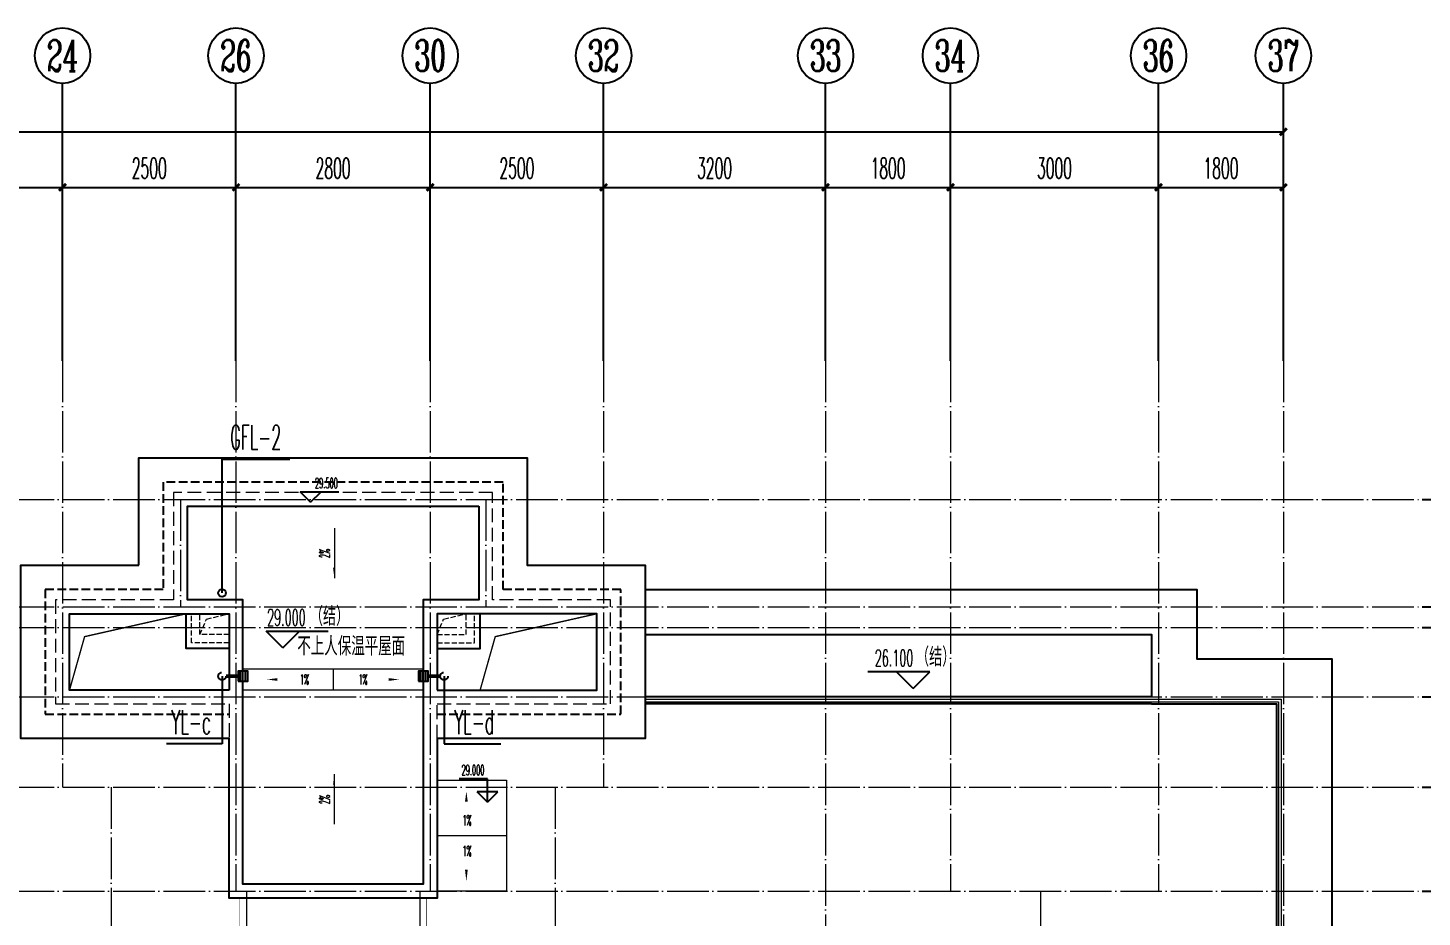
# Model space of a CAD drawing. Extents: x 27938 to 650306, y -92720 to 1524912.
# Drawn here: x 308817 to 328917, y 215932 to 228757 of the extents above; entities that cross this region are included whole.
import ezdxf
from ezdxf.enums import TextEntityAlignment as Align

# ---------------------------------------------------------------- set-up
doc = ezdxf.new("R2010")
doc.units = 0
doc.header["$LTSCALE"] = 1000
doc.header["$MEASUREMENT"] = 0
for name, pattern in [('#P_--_20B1_001_t3$0$DASH', [0.35, 0.25, -0.1]), ('$1$DASH', [0.35, 0.25, -0.1]), ('DASH', [0.35, 0.25, -0.1]), ('DOTE', [2.4200000000000004, 2, -0.2, 0.02, -0.2])]:
    doc.linetypes.add(name, pattern=pattern)
for name, color, linetype in [('$RECOVER_210609100354-0', 7, 'Continuous'), ('AXIS', 3, 'Continuous'), ('AXIS_TEXT', 4, 'Continuous'), ('DIM_ELEV', 3, 'Continuous'), ('DIM_管井排水', 3, 'Continuous'), ('DIM_雨水', 3, 'Continuous'), ('EQUIP_地漏', 7, 'Continuous'), ('PIPE-雨水', 4, 'Y'), ('PUB_TEXT', 4, 'Continuous'), ('ROOF', 183, 'Continuous'), ('VPIPE-管井排水', 210, 'GF'), ('VPIPE-雨水', 4, 'DASH'), ('看线', 251, 'Continuous')]:
    doc.layers.add(name, color=color, linetype=linetype)
for name, color, linetype, lineweight in [('DOTE', 19, 'DOTE', 9), ('STAIR', 2, 'Continuous', 18), ('平面-排水沟', 86, 'Continuous', 15), ('平面-栏杆', 135, 'Continuous', 15), ('平面-看线', 45, 'Continuous', 15), ('线脚', 6, 'Continuous', 15)]:
    doc.layers.add(name, color=color, linetype=linetype, lineweight=lineweight)
doc.styles.add('_TCH_AXIS', font='COMPLEX', dxfattribs={"bigfont": 'GBCBIG'})
doc.styles.add('_TCH_DIM', font='SIMPLEX.shx', dxfattribs={"width": 0.6, "oblique": 10, "bigfont": 'hztxt.shx'})
doc.styles.add('_TCH_DIM_T3', font='SIMPLEX.shx', dxfattribs={"width": 0.4941176470588236, "bigfont": 'GBCBIG.shx'})
doc.styles.add('_TWT_SERIAL', font='simplex.shx', dxfattribs={"width": 0.6, "oblique": 10, "height": 3, "bigfont": 'aadri.shx'})
doc.styles.add('COMPLEX', font='COMPLEX')
doc.styles.get("Standard").update_dxf_attribs({"font": 'gbenor.shx', "bigfont": 'gbcbig.shx'})
doc.linetypes.add('GF', pattern='A,3,-0.2,["GF",Standard,S=0.25,R=0,X=-0.1,Y=-0.115],-0.35', length=3.55)
doc.linetypes.add('Y', pattern='A,3,-0.2,["Y",Standard,S=0.25,R=0,X=-0.1,Y=-0.115],-0.2', length=3.4)
doc.dimstyles.new('_TCH_ARCH&&100', dxfattribs={"dimtxt": 297.5, "dimasz": 100, "dimexe": 250, "dimexo": 300, "dimgap": 126.25, "dimtad": 1, "dimdec": 0, "dimzin": 0, "dimdsep": 46, "dimtxsty": '_TCH_DIM_T3', "dimblk": 'ARCHTICK', "dimcen": 0.09, "dimclrt": 4, "dimazin": 2, "dimtfac": 1, "dimtdec": 0, "dimtix": 1, "dimtmove": 2, "dimatfit": 3, "dimfxl": 1, "dimtolj": 1, "dimtzin": 0, "dimarcsym": 0})

# ---------------------------------------------------------------- blocks, each defined once
blk = doc.blocks.new('FGDGDRGSDGDG')
at = {"layer": 'DOTE', "linetype": 'DOTE', "ltscale": 0.3}
for p, q in [((527382.4698887563, 529998.4609255956), (527382.4698887565, 523848.4609176686)), ((529882.4698907381, 529998.4609255956), (529882.4698907385, 522348.4609178717)), ((532682.4698867768, 529998.4609255956), (532682.4698867764, 522348.4609178717)), ((535182.4698887586, 529998.4609255956), (535182.4698887584, 523848.4609176687)), ((538382.4698887584, 529998.4609255956), (538382.4698887584, 513948.4609178714)), ((540182.4698887584, 529998.4609255956), (540182.4698887584, 522348.4609178717)), ((543182.4698887581, 529998.4609255956), (543182.4698887581, 522348.4609178717)), ((544982.4698887584, 529998.4609255956), (544982.4698887584, 513948.4609178714)), ((488182.4698887547, 527998.4609255956), (546982.4698887588, 527998.4609255956)), ((529082.4698907468, 527998.4609255956), (529082.469890747, 526448.4609255957)), ((533482.4698867691, 527998.4609255956), (533482.4698867688, 526448.4609255957)), ((488182.4698887547, 526448.4609255956), (546982.4698887588, 526448.4609255956)), ((488182.4698887547, 526148.4609255956), (546982.4698887588, 526148.4609255956)), ((488182.4698887547, 525148.4609178718), (546982.4698887588, 525148.4609178716)), ((488182.4698887547, 523848.4609176682), (546982.4698887588, 523848.4609176688)), ((528082.4698887572, 523848.4609176682), (528082.4698887574, 513948.4609178714)), ((534482.4698887577, 523848.4609176682), (534482.4698887574, 513948.4609178714)), ((488182.4698887547, 522348.4609178717), (546982.4698887588, 522348.4609178717)), ((530032.4698907386, 522348.4609178717), (530032.4698907386, 520248.4609178249)), ((532532.4698867763, 522348.4609178717), (532532.4698867763, 520248.4609178249)), ((541482.4698887572, 522348.4609178717), (541482.4698887574, 513948.4609178714))]:
    blk.add_line(p, q, dxfattribs=at)
blk = doc.blocks.new('A$C4ACB0DF9')
at = {"color": 0}
blk.add_lwpolyline([(0, -500.0000000000582), (-620, -500.0000000000582), (-620, 0)], dxfattribs=at)
at = {"layer": '线脚', "color": 0, "linetype": '$1$DASH', "ltscale": 0.3}
for points in [[(0, -420.0000000000582), (-540, -420.0000000000582), (-540, 0)], [(-420, -300.0000000000582), (-326.5368019510061, -75.66061522183008), (0, 0)]]:
    blk.add_lwpolyline(points, dxfattribs=at)
blk.add_lwpolyline([(-420, 0), (0, 0), (0, -300.0000000000582), (-420, -300.0000000000582)], close=True, dxfattribs=at)
blk = doc.blocks.new('GDFGDFHTH')
at = {"color": 0}
blk.add_lwpolyline([(314716.5761555659, 219807.0013549823), (315336.5761555659, 219807.0013549823), (315336.5761555659, 220307.0013549823)], dxfattribs=at)
at = {"layer": '线脚', "color": 0, "linetype": '$1$DASH', "ltscale": 0.3}
for points in [[(314716.575473725, 220007.0018322721), (314810.0391816534, 220231.3410046261), (315136.5761555653, 220307.0008776934)], [(314716.5761555659, 219887.0013549823), (315256.5761555659, 219887.0013549823), (315256.5761555659, 220307.0013549823)]]:
    blk.add_lwpolyline(points, dxfattribs=at)
blk.add_lwpolyline([(315136.5761555659, 220307.0013549823), (314716.5761555659, 220307.0013549823), (314716.5761555659, 220007.0013549823), (315136.5761555659, 220007.0013549823)], close=True, dxfattribs=at)
blk = doc.blocks.new('$TwtSys$00000137')
at = {"color": 7}
for p, q in [((-46.875, -93.75), (-46.875, 93.75)), ((0, -93.75), (0, 93.75)), ((46.875, -93.75), (46.875, 93.75))]:
    blk.add_line(p, q, dxfattribs=at)
blk.add_lwpolyline([(-93.75, -93.75), (93.75, -93.75), (93.75, 93.75), (-93.75, 93.75)], close=True, dxfattribs=at)
blk = doc.blocks.new('_ArchTick')
at = {"color": 0, "linetype": 'ByBlock', "const_width": 0.4}
blk.add_lwpolyline([(-0.5, -0.5), (0.5, 0.5)], dxfattribs=at)
blk = doc.blocks.new('*D687')
at = {"layer": 'AXIS', "color": 0, "lineweight": -2}
for p, q in [((325116.578702474, 224257.0013549828), (325116.578702474, 226707.0013549827)), ((326916.5787024742, 224257.0013549826), (326916.5787024742, 226707.0013549827)), ((325116.578702474, 226457.0013549827), (326916.5787024742, 226457.0013549827))]:
    blk.add_line(p, q, dxfattribs=at)
at = {"layer": 'Defpoints', "color": 0}
for p in [(326916.5787024742, 226457.0013549827), (325116.578702474, 223957.0013549828), (326916.5787024742, 223957.0013549826)]:
    blk.add_point(p, dxfattribs=at)
at = {"layer": 'AXIS', "color": 0, "lineweight": -2, "xscale": 100, "yscale": 100, "zscale": 100, "rotation": 180}
blk.add_blockref('_ArchTick', (325116.578702474, 226457.0013549827), dxfattribs=at)
at = {"layer": 'AXIS', "color": 0, "lineweight": -2, "xscale": 100, "yscale": 100, "zscale": 100}
blk.add_blockref('_ArchTick', (326916.5787024742, 226457.0013549827), dxfattribs=at)
at = {"layer": 'AXIS', "color": 4, "insert": (326016.5787024741, 226732.0013549827), "char_height": 297.5, "attachment_point": 5, "style": '_TCH_DIM_T3'}
blk.add_mtext('\\A1;1800', dxfattribs=at)
blk = doc.blocks.new('*D688')
at = {"layer": 'AXIS', "color": 0, "lineweight": -2}
for p, q in [((322116.5787024744, 224257.0013549833), (322116.5787024744, 226707.0013549831)), ((325116.578702474, 224257.0013549828), (325116.578702474, 226707.0013549831)), ((322116.5787024744, 226457.0013549831), (325116.578702474, 226457.0013549831))]:
    blk.add_line(p, q, dxfattribs=at)
at = {"layer": 'Defpoints', "color": 0}
for p in [(325116.578702474, 226457.0013549831), (322116.5787024744, 223957.0013549833), (325116.578702474, 223957.0013549828)]:
    blk.add_point(p, dxfattribs=at)
at = {"layer": 'AXIS', "color": 0, "lineweight": -2, "xscale": 100, "yscale": 100, "zscale": 100, "rotation": 180}
blk.add_blockref('_ArchTick', (322116.5787024744, 226457.0013549831), dxfattribs=at)
at = {"layer": 'AXIS', "color": 0, "lineweight": -2, "xscale": 100, "yscale": 100, "zscale": 100}
blk.add_blockref('_ArchTick', (325116.578702474, 226457.0013549831), dxfattribs=at)
at = {"layer": 'AXIS', "color": 4, "insert": (323616.5787024742, 226732.0013549831), "char_height": 297.5, "attachment_point": 5, "style": '_TCH_DIM_T3'}
blk.add_mtext('\\A1;3000', dxfattribs=at)
blk = doc.blocks.new('*D689')
at = {"layer": 'AXIS', "color": 0, "lineweight": -2}
for p, q in [((320316.5787024744, 224257.0013549835), (320316.5787024744, 226707.0013549834)), ((322116.5787024744, 224257.0013549833), (322116.5787024744, 226707.0013549834)), ((320316.5787024744, 226457.0013549834), (322116.5787024744, 226457.0013549834))]:
    blk.add_line(p, q, dxfattribs=at)
at = {"layer": 'Defpoints', "color": 0}
for p in [(322116.5787024744, 226457.0013549834), (320316.5787024744, 223957.0013549835), (322116.5787024744, 223957.0013549833)]:
    blk.add_point(p, dxfattribs=at)
at = {"layer": 'AXIS', "color": 0, "lineweight": -2, "xscale": 100, "yscale": 100, "zscale": 100, "rotation": 180}
blk.add_blockref('_ArchTick', (320316.5787024744, 226457.0013549834), dxfattribs=at)
at = {"layer": 'AXIS', "color": 0, "lineweight": -2, "xscale": 100, "yscale": 100, "zscale": 100}
blk.add_blockref('_ArchTick', (322116.5787024744, 226457.0013549834), dxfattribs=at)
at = {"layer": 'AXIS', "color": 4, "insert": (321216.5787024744, 226732.0013549834), "char_height": 297.5, "attachment_point": 5, "style": '_TCH_DIM_T3'}
blk.add_mtext('\\A1;1800', dxfattribs=at)
blk = doc.blocks.new('*D690')
at = {"layer": 'AXIS', "color": 0, "lineweight": -2}
for p, q in [((317116.5787024742, 224257.0013549839), (317116.5787024742, 226707.0013549837)), ((320316.5787024744, 224257.0013549835), (320316.5787024744, 226707.0013549837)), ((317116.5787024742, 226457.0013549837), (320316.5787024744, 226457.0013549837))]:
    blk.add_line(p, q, dxfattribs=at)
at = {"layer": 'Defpoints', "color": 0}
for p in [(320316.5787024744, 226457.0013549837), (317116.5787024742, 223957.0013549839), (320316.5787024744, 223957.0013549835)]:
    blk.add_point(p, dxfattribs=at)
at = {"layer": 'AXIS', "color": 0, "lineweight": -2, "xscale": 100, "yscale": 100, "zscale": 100, "rotation": 180}
blk.add_blockref('_ArchTick', (317116.5787024742, 226457.0013549837), dxfattribs=at)
at = {"layer": 'AXIS', "color": 0, "lineweight": -2, "xscale": 100, "yscale": 100, "zscale": 100}
blk.add_blockref('_ArchTick', (320316.5787024744, 226457.0013549837), dxfattribs=at)
at = {"layer": 'AXIS', "color": 4, "insert": (318716.5787024744, 226732.0013549837), "char_height": 297.5, "attachment_point": 5, "style": '_TCH_DIM_T3'}
blk.add_mtext('\\A1;3200', dxfattribs=at)
blk = doc.blocks.new('*D691')
at = {"layer": 'AXIS', "color": 0, "lineweight": -2}
for p, q in [((314616.5787004923, 224257.0013549843), (314616.5787004923, 226707.0013549841)), ((317116.5787024742, 224257.0013549839), (317116.5787024742, 226707.0013549841)), ((314616.5787004923, 226457.0013549841), (317116.5787024742, 226457.0013549841))]:
    blk.add_line(p, q, dxfattribs=at)
at = {"layer": 'Defpoints', "color": 0}
for p in [(317116.5787024742, 226457.0013549841), (314616.5787004923, 223957.0013549843), (317116.5787024742, 223957.0013549839)]:
    blk.add_point(p, dxfattribs=at)
at = {"layer": 'AXIS', "color": 0, "lineweight": -2, "xscale": 100, "yscale": 100, "zscale": 100, "rotation": 180}
blk.add_blockref('_ArchTick', (314616.5787004923, 226457.0013549841), dxfattribs=at)
at = {"layer": 'AXIS', "color": 0, "lineweight": -2, "xscale": 100, "yscale": 100, "zscale": 100}
blk.add_blockref('_ArchTick', (317116.5787024742, 226457.0013549841), dxfattribs=at)
at = {"layer": 'AXIS', "color": 4, "insert": (315866.5787014833, 226732.0013549841), "char_height": 297.5, "attachment_point": 5, "style": '_TCH_DIM_T3'}
blk.add_mtext('\\A1;2500', dxfattribs=at)
blk = doc.blocks.new('*D692')
at = {"layer": 'AXIS', "color": 0, "lineweight": -2}
for p, q in [((311816.5787044551, 224257.0013549847), (311816.5787044551, 226707.0013549845)), ((314616.5787004923, 224257.0013549843), (314616.5787004923, 226707.0013549845)), ((311816.5787044551, 226457.0013549845), (314616.5787004923, 226457.0013549845))]:
    blk.add_line(p, q, dxfattribs=at)
at = {"layer": 'Defpoints', "color": 0}
for p in [(314616.5787004923, 226457.0013549845), (311816.5787044551, 223957.0013549847), (314616.5787004923, 223957.0013549843)]:
    blk.add_point(p, dxfattribs=at)
at = {"layer": 'AXIS', "color": 0, "lineweight": -2, "xscale": 100, "yscale": 100, "zscale": 100, "rotation": 180}
blk.add_blockref('_ArchTick', (311816.5787044551, 226457.0013549845), dxfattribs=at)
at = {"layer": 'AXIS', "color": 0, "lineweight": -2, "xscale": 100, "yscale": 100, "zscale": 100}
blk.add_blockref('_ArchTick', (314616.5787004923, 226457.0013549845), dxfattribs=at)
at = {"layer": 'AXIS', "color": 4, "insert": (313216.5787024737, 226732.0013549845), "char_height": 297.5, "attachment_point": 5, "style": '_TCH_DIM_T3'}
blk.add_mtext('\\A1;2800', dxfattribs=at)
blk = doc.blocks.new('*D693')
at = {"layer": 'AXIS', "color": 0, "lineweight": -2}
for p, q in [((309316.5787024733, 224257.001354985), (309316.5787024733, 226707.0013549849)), ((311816.5787044551, 224257.0013549847), (311816.5787044551, 226707.0013549849)), ((309316.5787024733, 226457.0013549849), (311816.5787044551, 226457.0013549849))]:
    blk.add_line(p, q, dxfattribs=at)
at = {"layer": 'Defpoints', "color": 0}
for p in [(311816.5787044551, 226457.0013549849), (309316.5787024733, 223957.001354985), (311816.5787044551, 223957.0013549847)]:
    blk.add_point(p, dxfattribs=at)
at = {"layer": 'AXIS', "color": 0, "lineweight": -2, "xscale": 100, "yscale": 100, "zscale": 100, "rotation": 180}
blk.add_blockref('_ArchTick', (309316.5787024733, 226457.0013549849), dxfattribs=at)
at = {"layer": 'AXIS', "color": 0, "lineweight": -2, "xscale": 100, "yscale": 100, "zscale": 100}
blk.add_blockref('_ArchTick', (311816.5787044551, 226457.0013549849), dxfattribs=at)
at = {"layer": 'AXIS', "color": 4, "insert": (310566.5787034642, 226732.0013549849), "char_height": 297.5, "attachment_point": 5, "style": '_TCH_DIM_T3'}
blk.add_mtext('\\A1;2500', dxfattribs=at)
blk = doc.blocks.new('*D694')
at = {"layer": 'AXIS', "color": 0, "lineweight": -2}
for p, q in [((306116.5787024733, 224257.0013549855), (306116.5787024733, 226707.0013549852)), ((309316.5787024733, 224257.001354985), (309316.5787024733, 226707.0013549852)), ((306116.5787024733, 226457.0013549852), (309316.5787024733, 226457.0013549852))]:
    blk.add_line(p, q, dxfattribs=at)
at = {"layer": 'Defpoints', "color": 0}
for p in [(309316.5787024733, 226457.0013549852), (306116.5787024733, 223957.0013549855), (309316.5787024733, 223957.001354985)]:
    blk.add_point(p, dxfattribs=at)
at = {"layer": 'AXIS', "color": 0, "lineweight": -2, "xscale": 100, "yscale": 100, "zscale": 100, "rotation": 180}
blk.add_blockref('_ArchTick', (306116.5787024733, 226457.0013549852), dxfattribs=at)
at = {"layer": 'AXIS', "color": 0, "lineweight": -2, "xscale": 100, "yscale": 100, "zscale": 100}
blk.add_blockref('_ArchTick', (309316.5787024733, 226457.0013549852), dxfattribs=at)
at = {"layer": 'AXIS', "color": 4, "insert": (307716.5787024733, 226732.0013549852), "char_height": 297.5, "attachment_point": 5, "style": '_TCH_DIM_T3'}
blk.add_mtext('\\A1;3200', dxfattribs=at)
blk = doc.blocks.new('*D703')
at = {"layer": 'AXIS', "color": 0, "lineweight": -2}
for p, q in [((329216.5787024746, 216307.001347261), (331666.5787024746, 216307.001347261)), ((331416.5787024746, 214207.001347214), (331416.5787024746, 216307.001347261)), ((329216.5787024746, 214207.001347214), (331666.5787024746, 214207.001347214))]:
    blk.add_line(p, q, dxfattribs=at)
at = {"layer": 'Defpoints', "color": 0}
for p in [(328916.5787024746, 216307.001347261), (331416.5787024746, 216307.001347261), (328916.5787024746, 214207.001347214)]:
    blk.add_point(p, dxfattribs=at)
at = {"layer": 'AXIS', "color": 0, "lineweight": -2, "xscale": 100, "yscale": 100, "zscale": 100}
for p, rotation in [((331416.5787024746, 216307.001347261), 90), ((331416.5787024746, 214207.001347214), 270)]:
    blk.add_blockref('_ArchTick', p, dxfattribs=dict(at, rotation=rotation))
at = {"layer": 'AXIS', "color": 4, "insert": (331141.5787024745, 215257.0013472375), "char_height": 297.5, "attachment_point": 5, "rotation": 90, "style": '_TCH_DIM_T3'}
blk.add_mtext('\\A1;2100', dxfattribs=at)
blk = doc.blocks.new('*D704')
at = {"layer": 'AXIS', "color": 0, "lineweight": -2}
for p, q in [((329216.5787024746, 217807.0013470577), (331666.5787024746, 217807.0013470577)), ((331416.5787024746, 216307.001347261), (331416.5787024746, 217807.0013470577)), ((329216.5787024746, 216307.001347261), (331666.5787024746, 216307.001347261))]:
    blk.add_line(p, q, dxfattribs=at)
at = {"layer": 'Defpoints', "color": 0}
for p in [(328916.5787024746, 217807.0013470577), (331416.5787024746, 217807.0013470577), (328916.5787024746, 216307.001347261)]:
    blk.add_point(p, dxfattribs=at)
at = {"layer": 'AXIS', "color": 0, "lineweight": -2, "xscale": 100, "yscale": 100, "zscale": 100}
for p, rotation in [((331416.5787024746, 217807.0013470577), 90), ((331416.5787024746, 216307.001347261), 270)]:
    blk.add_blockref('_ArchTick', p, dxfattribs=dict(at, rotation=rotation))
at = {"layer": 'AXIS', "color": 4, "insert": (331141.5787024745, 217057.0013471594), "char_height": 297.5, "attachment_point": 5, "rotation": 90, "style": '_TCH_DIM_T3'}
blk.add_mtext('\\A1;1500', dxfattribs=at)
blk = doc.blocks.new('*D705')
at = {"layer": 'AXIS', "color": 0, "lineweight": -2}
for p, q in [((329216.5787024746, 219107.001347261), (331666.5787024746, 219107.001347261)), ((331416.5787024746, 217807.0013470577), (331416.5787024746, 219107.001347261)), ((329216.5787024746, 217807.0013470577), (331666.5787024746, 217807.0013470577))]:
    blk.add_line(p, q, dxfattribs=at)
at = {"layer": 'Defpoints', "color": 0}
for p in [(328916.5787024746, 219107.001347261), (331416.5787024746, 219107.001347261), (328916.5787024746, 217807.0013470577)]:
    blk.add_point(p, dxfattribs=at)
at = {"layer": 'AXIS', "color": 0, "lineweight": -2, "xscale": 100, "yscale": 100, "zscale": 100}
for p, rotation in [((331416.5787024746, 219107.001347261), 90), ((331416.5787024746, 217807.0013470577), 270)]:
    blk.add_blockref('_ArchTick', p, dxfattribs=dict(at, rotation=rotation))
at = {"layer": 'AXIS', "color": 4, "insert": (331141.5787024745, 218457.0013471594), "char_height": 297.5, "attachment_point": 5, "rotation": 90, "style": '_TCH_DIM_T3'}
blk.add_mtext('\\A1;1300', dxfattribs=at)
blk = doc.blocks.new('*D706')
at = {"layer": 'AXIS', "color": 0, "lineweight": -2}
for p, q in [((329216.5787024746, 220107.0013549849), (331666.5787024746, 220107.0013549849)), ((331416.5787024746, 219107.001347261), (331416.5787024746, 220107.0013549849)), ((329216.5787024746, 219107.001347261), (331666.5787024746, 219107.001347261))]:
    blk.add_line(p, q, dxfattribs=at)
at = {"layer": 'Defpoints', "color": 0}
for p in [(328916.5787024746, 220107.0013549849), (331416.5787024746, 220107.0013549849), (328916.5787024746, 219107.001347261)]:
    blk.add_point(p, dxfattribs=at)
at = {"layer": 'AXIS', "color": 0, "lineweight": -2, "xscale": 100, "yscale": 100, "zscale": 100}
for p, rotation in [((331416.5787024746, 220107.0013549849), 90), ((331416.5787024746, 219107.001347261), 270)]:
    blk.add_blockref('_ArchTick', p, dxfattribs=dict(at, rotation=rotation))
at = {"layer": 'AXIS', "color": 4, "insert": (331141.5787024745, 219607.001351123), "char_height": 297.5, "attachment_point": 5, "rotation": 90, "style": '_TCH_DIM_T3'}
blk.add_mtext('\\A1;1000', dxfattribs=at)
blk = doc.blocks.new('*D707')
at = {"layer": 'AXIS', "color": 0, "lineweight": -2}
for p, q in [((331416.5787024746, 220407.0013549846), (331416.5787024746, 220507.0013549846)), ((329216.5787024746, 220407.0013549846), (331666.5787024746, 220407.0013549846)), ((331416.5787024746, 220107.0013549849), (331416.5787024746, 220407.0013549846)), ((329216.5787024746, 220107.0013549849), (331666.5787024746, 220107.0013549849)), ((331416.5787024746, 220107.0013549849), (331416.5787024746, 220007.0013549849))]:
    blk.add_line(p, q, dxfattribs=at)
at = {"layer": 'Defpoints', "color": 0}
for p in [(328916.5787024746, 220407.0013549846), (331416.5787024746, 220407.0013549846), (328916.5787024746, 220107.0013549849)]:
    blk.add_point(p, dxfattribs=at)
at = {"layer": 'AXIS', "color": 0, "lineweight": -2, "xscale": 100, "yscale": 100, "zscale": 100}
for p, rotation in [((331416.5787024746, 220407.0013549846), 270), ((331416.5787024746, 220107.0013549849), 90)]:
    blk.add_blockref('_ArchTick', p, dxfattribs=dict(at, rotation=rotation))
at = {"layer": 'AXIS', "color": 4, "insert": (331141.5787024745, 220257.0013549848), "char_height": 297.5, "attachment_point": 5, "rotation": 90, "style": '_TCH_DIM_T3'}
blk.add_mtext('\\A1;300', dxfattribs=at)
blk = doc.blocks.new('*D708')
at = {"layer": 'AXIS', "color": 0, "lineweight": -2}
for p, q in [((329216.5787024746, 221957.0013549846), (331666.5787024746, 221957.0013549846)), ((331416.5787024746, 220407.0013549846), (331416.5787024746, 221957.0013549846)), ((329216.5787024746, 220407.0013549846), (331666.5787024746, 220407.0013549846))]:
    blk.add_line(p, q, dxfattribs=at)
at = {"layer": 'Defpoints', "color": 0}
for p in [(328916.5787024746, 221957.0013549846), (331416.5787024746, 221957.0013549846), (328916.5787024746, 220407.0013549846)]:
    blk.add_point(p, dxfattribs=at)
at = {"layer": 'AXIS', "color": 0, "lineweight": -2, "xscale": 100, "yscale": 100, "zscale": 100}
for p, rotation in [((331416.5787024746, 221957.0013549846), 90), ((331416.5787024746, 220407.0013549846), 270)]:
    blk.add_blockref('_ArchTick', p, dxfattribs=dict(at, rotation=rotation))
at = {"layer": 'AXIS', "color": 4, "insert": (331141.5787024745, 221182.0013549847), "char_height": 297.5, "attachment_point": 5, "rotation": 90, "style": '_TCH_DIM_T3'}
blk.add_mtext('\\A1;1550', dxfattribs=at)
blk = doc.blocks.new('*D709')
at = {"layer": 'AXIS', "color": 0, "lineweight": -2}
for p, q in [((329216.5787024746, 222557.0017106752), (331666.5787024746, 222557.0017106752)), ((331416.5787024746, 222557.0017106752), (331416.5787024746, 222657.0017106752)), ((331416.5787024746, 221957.0013549846), (331416.5787024746, 222557.0017106752)), ((329216.5787024746, 221957.0013549846), (331666.5787024746, 221957.0013549846)), ((331416.5787024746, 221957.0013549846), (331416.5787024746, 221857.0013549846))]:
    blk.add_line(p, q, dxfattribs=at)
at = {"layer": 'Defpoints', "color": 0}
for p in [(328916.5787024746, 222557.0017106752), (331416.5787024746, 222557.0017106752), (328916.5787024746, 221957.0013549846)]:
    blk.add_point(p, dxfattribs=at)
at = {"layer": 'AXIS', "color": 0, "lineweight": -2, "xscale": 100, "yscale": 100, "zscale": 100}
for p, rotation in [((331416.5787024746, 222557.0017106752), 270), ((331416.5787024746, 221957.0013549846), 90)]:
    blk.add_blockref('_ArchTick', p, dxfattribs=dict(at, rotation=rotation))
at = {"layer": 'AXIS', "color": 4, "insert": (331141.5787024745, 222257.00153283), "char_height": 297.5, "attachment_point": 5, "rotation": 90, "style": '_TCH_DIM_T3'}
blk.add_mtext('\\A1;600', dxfattribs=at)
blk = doc.blocks.new('*D710')
at = {"layer": 'AXIS', "color": 0, "lineweight": -2}
for p, q in [((329216.5787024746, 222557.0017106752), (332466.5787024746, 222557.0017106752)), ((332216.5787024746, 208807.0013472558), (332216.5787024746, 222557.0017106752)), ((329216.5787024746, 208807.0013472558), (332466.5787024746, 208807.0013472558))]:
    blk.add_line(p, q, dxfattribs=at)
at = {"layer": 'Defpoints', "color": 0}
for p in [(328916.5787024746, 222557.0017106752), (332216.5787024746, 222557.0017106752), (328916.5787024746, 208807.0013472558)]:
    blk.add_point(p, dxfattribs=at)
at = {"layer": 'AXIS', "color": 0, "lineweight": -2, "xscale": 100, "yscale": 100, "zscale": 100}
for p, rotation in [((332216.5787024746, 222557.0017106752), 90), ((332216.5787024746, 208807.0013472558), 270)]:
    blk.add_blockref('_ArchTick', p, dxfattribs=dict(at, rotation=rotation))
at = {"layer": 'AXIS', "color": 4, "insert": (331941.5787024745, 215682.0015289656), "char_height": 297.5, "attachment_point": 5, "rotation": 90, "style": '_TCH_DIM_T3'}
blk.add_mtext('\\A1;13750', dxfattribs=at)
blk = doc.blocks.new('*D744')
at = {"layer": 'AXIS', "color": 0, "lineweight": -2}
for p, q in [((272116.5787024705, 224257.0013549824), (272116.5787024705, 227507.0013549863)), ((326916.5787024742, 224257.0013549824), (326916.5787024742, 227507.0013549863)), ((272116.5787024705, 227257.0013549863), (326916.5787024742, 227257.0013549863))]:
    blk.add_line(p, q, dxfattribs=at)
at = {"layer": 'Defpoints', "color": 0}
for p in [(326916.5787024742, 227257.0013549863), (272116.5787024705, 223957.0013549824), (326916.5787024742, 223957.0013549824)]:
    blk.add_point(p, dxfattribs=at)
at = {"layer": 'AXIS', "color": 0, "lineweight": -2, "xscale": 100, "yscale": 100, "zscale": 100, "rotation": 180}
blk.add_blockref('_ArchTick', (272116.5787024705, 227257.0013549863), dxfattribs=at)
at = {"layer": 'AXIS', "color": 0, "lineweight": -2, "xscale": 100, "yscale": 100, "zscale": 100}
blk.add_blockref('_ArchTick', (326916.5787024742, 227257.0013549863), dxfattribs=at)
at = {"layer": 'AXIS', "color": 4, "insert": (299516.5787024724, 227532.0013549863), "char_height": 297.5, "attachment_point": 5, "style": '_TCH_DIM_T3'}
blk.add_mtext('\\A1;54800', dxfattribs=at)
blk = doc.blocks.new('_AXISO')
blk.add_circle((0, 0), 0.5)
at = {"layer": 'AXIS_TEXT', "style": 'COMPLEX', "width": 1.041666666666667}
blk.add_attdef('A', text='', height=0.56, dxfattribs=at).set_placement((-0.25, -0.28), (0.25, -0.28), align=Align.FIT)

msp = doc.modelspace()

# ---------------------------------------------------------------- hatches: boundary and pattern name
at = {"layer": '平面-排水沟'}
for points in [[(313235.6530073631, 220820.9700490696), (313235.6545821797, 220970.9700490613), (313215.6545821808, 220970.9702590368)], [(313235.6530073631, 217991.532586344), (313235.6545821797, 217841.5325863523), (313215.6545821808, 217841.5323763767)], [(313235.6530073631, 217991.532586344), (313235.6545821797, 217841.5325863523), (313215.6545821808, 217841.5323763767)]]:
    msp.add_hatch(color=8, dxfattribs=at).paths.add_polyline_path(points)

# ---------------------------------------------------------------- linework, layer by layer
at = {"layer": '$RECOVER_210609100354-0', "color": 8, "const_width": 8}
msp.add_lwpolyline([(311866.5823946978, 216207.0013471449), (311866.5826801481, 214106.9999906933), (314566.5830374862, 214106.9979938805), (314566.584590561, 216206.9959041001)], dxfattribs=at)
at = {"color": 8, "const_width": 20}
for points in [[(309416.5787024717, 219207.0013472412), (309634.272858029, 219977.1750059), (311096.5812493809, 220307.0013549863)], [(315336.576155565, 219207.0013472412), (315554.2703111223, 219977.1750059), (317016.5787024742, 220307.0013549863)]]:
    msp.add_lwpolyline(points, dxfattribs=at)
at = {"layer": 'AXIS'}
for p, q in [((309316.5787024722, 223957.0013549845), (309316.5787024728, 227957.0013549845)), ((311816.5787044541, 223957.001354984), (311816.5787044546, 227957.001354984)), ((314616.5787004926, 223957.0013549848), (314616.5787004931, 227957.0013549848)), ((317116.5787024745, 223957.0013549842), (317116.5787024751, 227957.0013549842)), ((320316.5787024742, 223957.0013549835), (320316.5787024748, 227957.0013549835)), ((322116.5787024742, 223957.0013549833), (322116.5787024748, 227957.0013549833)), ((325116.578702474, 223957.0013549828), (325116.5787024746, 227957.0013549828)), ((326916.5787024742, 223957.0013549826), (326916.5787024748, 227957.0013549826)), ((328916.5787024746, 221957.0013549846), (332916.5787024746, 221957.0013549846)), ((328916.5787024746, 220407.0013549863), (332916.5787024746, 220407.0013549863)), ((328916.5787024746, 220107.0013549844), (332916.5787024746, 220107.0013549844)), ((328916.5787024746, 219107.001347261), (332916.5787024746, 219107.001347261)), ((328916.5787024741, 217807.0013470578), (332916.5787024741, 217807.0013470578)), ((328916.5787024746, 216307.001347261), (332916.5787024746, 216307.001347261))]:
    msp.add_line(p, q, dxfattribs=at)
at = {"layer": 'DIM_ELEV', "color": 8}
for p, q in [((312893.081876222, 221916.5013549824), (312743.081876222, 222066.5013549824)), ((312743.081876222, 222066.5013549824), (313300.7383658469, 222066.5013549824)), ((312893.081876222, 221916.5013549824), (313043.081876222, 222066.5013549824)), ((312492.3754260012, 219814.0019271383), (312252.3754260012, 220054.0019271383)), ((312252.3754260012, 220054.0019271383), (313144.6258094011, 220054.0019271383)), ((312492.3754260012, 219814.0019271383), (312732.3754260012, 220054.0019271383)), ((321817.8034762939, 219469.1950225392), (320925.553092894, 219469.1950225392)), ((321577.8034762939, 219229.1950225392), (321337.8034762939, 219469.1950225392)), ((321577.8034762939, 219229.1950225392), (321817.8034762939, 219469.1950225392)), ((315442.1554128684, 217927.4380882199), (315034.4989232434, 217927.4380882199)), ((315442.1554128684, 217589.0005882199), (315442.1554128684, 217927.4380882199)), ((315442.1554128684, 217589.0005882199), (315292.1554128684, 217739.0005882199)), ((315592.1554128684, 217739.0005882199), (315292.1554128684, 217739.0005882199)), ((315442.1554128684, 217589.0005882199), (315592.1554128684, 217739.0005882199))]:
    msp.add_line(p, q, dxfattribs=at)
at = {"layer": 'DIM_管井排水'}
for p, q in [((311616.4823275895, 220607.0007382176), (311616.5787025096, 222538.1092270045)), ((311616.5787025096, 222538.1092270045), (312592.596866417, 222538.1092270045))]:
    msp.add_line(p, q, dxfattribs=at)
at = {"layer": 'DIM_雨水'}
for p, q in [((311616.5814126919, 219407.0013450834), (311616.5788658405, 218429.1605812212)), ((314816.5763149378, 219407.0013450834), (314816.5788617893, 218429.1605812212)), ((311616.5788658405, 218429.1605812212), (310816.9071053822, 218429.1605812212)), ((314816.5788617893, 218429.1605812212), (315632.7874367393, 218429.1605812212))]:
    msp.add_line(p, q, dxfattribs=at)
at = {"layer": 'PIPE-雨水', "const_width": 55.00000000000001}
for points in [[(311846.2689125504, 219406.929981627), (311671.5814125074, 219406.9304366123)], [(314586.8900315147, 219406.9299815607), (314761.576314752, 219406.9299815607)]]:
    msp.add_lwpolyline(points, dxfattribs=at)
at = {"layer": 'ROOF', "color": 8, "ltscale": 0.8}
for p, q in [((325016.5787024756, 219107.0013472636), (317716.5787024742, 219107.0013472251)), ((325016.5787024756, 219007.0013472562), (317716.5787024742, 219007.0013472177))]:
    msp.add_line(p, q, dxfattribs=at)
for points in [[(310416.5787002121, 221007.0013549863), (310416.578700212, 222557.0013493409), (316016.5787047367, 222557.0013493409), (316016.5787047299, 221007.0013549863), (317716.5787024742, 221007.0013549863), (317716.5787024742, 218507.0013473899), (314716.5761559633, 218507.0013467527)], [(314716.5761559633, 218507.0013467527), (314716.5761564722, 216207.0013472603), (311716.5787044898, 216207.0013472526), (311716.5800359333, 218507.0013467527), (308716.5787024731, 218507.0013473899), (308716.5787024731, 221007.0013549863), (310416.5787002121, 221007.0013549863)], [(317716.5787024742, 220657.0013472591), (325666.5787024756, 220657.0013472591), (325666.5787024756, 219657.0013472562), (327616.5715562388, 219657.0013472562), (327616.5715562243, 210557.0013472538), (325366.5754471352, 210557.0013472572)], [(317716.5787024742, 220007.0013472591), (325016.5787024756, 220007.0013472591), (325016.5787024756, 219107.0013472636)], [(325016.5787024756, 219007.0013472562), (326816.5715562378, 219007.0013472562), (326816.5715562253, 211207.0013472548), (325366.5726258403, 211207.0013472571)]]:
    msp.add_lwpolyline(points, dxfattribs=at)
for points in [[(315316.5787047336, 221857.0013493409), (315316.5787047278, 220507.0009654252), (314516.5761555207, 220507.0018745501), (314516.576156428, 216407.0013472598), (311916.5787875776, 216407.0013472532), (311916.5804908784, 220507.0014995418), (311116.5787002122, 220507.0008904238), (311116.5787002121, 221857.0013493409)], [(311716.5812491375, 219207.0013467527), (309416.5787024717, 219207.0013472412), (309416.5787024717, 220307.0013549863), (311716.5812493809, 220307.0013549863)], [(314716.5761558084, 219207.0013467527), (317016.5787024742, 219207.0013472412), (317016.5787024742, 220307.0013549863), (314716.576155565, 220307.0013549863)]]:
    msp.add_lwpolyline(points, close=True, dxfattribs=at)
at = {"layer": 'STAIR', "color": 8}
msp.add_lwpolyline([(314716.5775869095, 217907.0016135933), (315716.5769329444, 217907.0016135938), (315716.5769330466, 216307.001750498), (314716.5764141747, 216307.0013992553)], dxfattribs=at)
at = {"layer": 'VPIPE-管井排水'}
msp.add_circle((311616.4823275895, 220607.0007382176), 55, dxfattribs=at)
at = {"layer": 'VPIPE-雨水'}
for centre in [(311616.5814126919, 219407.0013450834), (314816.5763149378, 219407.0013450834)]:
    msp.add_circle(centre, 55, dxfattribs=at)
at = {"layer": '平面-排水沟', "color": 8}
for p, q in [((314516.5784688866, 219506.9885447831), (311916.5899205368, 219507.0013410482)), ((313216.5841947117, 219506.9949429157), (313216.582718213, 219206.9949429193)), ((314516.5769923879, 219206.9885447868), (311916.5884440381, 219207.0013410518)), ((314716.5769329926, 217106.9981542157), (315716.5769329955, 217107.0016820459))]:
    msp.add_line(p, q, dxfattribs=at)
for points in [[(313235.6605671319, 221541.0318846644), (313235.6530073631, 220820.9700490696)], [(313235.6605671319, 217271.4707507492), (313235.6530073631, 217991.532586344)], [(313235.6605671319, 217271.4707507492), (313235.6530073631, 217991.532586344)]]:
    msp.add_lwpolyline(points, dxfattribs=at)
for points in [[(312672.5736520428, 219359.1344338022, 0, 0, 0), (312264.7618882787, 219359.1344338019, 0, 40.00000000000001, 0), (312414.7618882787, 219359.1344338019, 0, 0, 0)], [(313760.593260882, 219359.1344338022, 0, 0, 0), (314168.4050246461, 219359.1344338019, 0, 40.00000000000001, 0), (314018.4050246461, 219359.134433802, 0, 0, 0)], [(315138.071308867, 217467.8475875247, 0, 0, 0), (315138.066917331, 217746.7441747006, 0, 40.00000000000001, 0), (315138.0692792473, 217596.7441747192, 0, 0, 0)], [(315138.0769908099, 216746.152627302, 0, 0, 0), (315138.0769908094, 216467.2560400916, 0, 40.00000000000001, 0), (315138.0769908096, 216617.2560400916, 0, 0, 0)]]:
    msp.add_lwpolyline(points, format="xyseb", dxfattribs=at)
at = {"layer": '平面-栏杆', "color": 8}
for points in [[(317716.5787024742, 219077.001347216), (326886.5715562379, 219077.0013472562), (326886.5715562252, 211137.0013472547), (324366.5787024881, 211137.0013472587)], [(317716.5787024742, 219037.001347216), (326846.5715562378, 219037.0013472562), (326846.5715562252, 211177.0013472548), (324366.5787024882, 211177.0013472587)]]:
    msp.add_lwpolyline(points, dxfattribs=at)
at = {"layer": '平面-看线', "color": 8, "linetype": 'DASH', "ltscale": 0.8}
msp.add_lwpolyline([(314716.5761559633, 218507.0013467527), (314716.5761558526, 219007.0013467527), (317216.5787024742, 219007.0013472837), (317216.5787024742, 220507.0013549863), (315516.5787047278, 220507.0013549859), (315516.5787047345, 222057.0013493409), (310916.5787002121, 222057.0013493409), (310916.5787002122, 220507.0013549863), (309216.5787024731, 220507.0013549863), (309216.5787024731, 219007.0013472837), (311716.5800360395, 219007.0013467527), (311716.5800359333, 218507.0013467527)], dxfattribs=at)
at = {"layer": '看线', "color": 8, "linetype": '#P_--_20B1_001_t3$0$DASH', "ltscale": 0.5}
msp.add_lwpolyline([(314716.5761558858, 218857.0013467527), (317366.5787024742, 218857.0013473156), (317366.5787024742, 220657.0013549863), (315666.5787047284, 220657.0013549863), (315666.5787047351, 222207.0013493409), (310766.5787002121, 222207.0013493409), (310766.5787002122, 220657.0013549863), (309066.5787024731, 220657.0013549863), (309066.5787024731, 218857.0013473156), (311716.5800360077, 218857.0013467527)], dxfattribs=at)

# ---------------------------------------------------------------- block references
msp.add_blockref('FGDGDRGSDGDG', (-218065.8911862843, -306041.4595706093))
at = {"color": 8}
for name, p in [('A$C4ACB0DF9', (311716.5812493816, 220307.0013549823)), ('GDFGDFHTH', (0, 0))]:
    msp.add_blockref(name, p, dxfattribs=at)
at = {"layer": 'AXIS'}
ref = msp.add_blockref('_AXISO', (309316.5787024728, 228357.0013549845), dxfattribs=dict(at, xscale=800, yscale=800, zscale=800))
ref.add_attrib('A', '24', dxfattribs={"layer": 'AXIS_TEXT', "height": 452.5483399593904, "style": '_TCH_AXIS', "width": 0.5833333333332817}).set_placement((309090.3045324932, 228130.7271850048), (309542.8528724525, 228130.7271850048), align=Align.FIT)
ref = msp.add_blockref('_AXISO', (311816.5787044547, 228357.001354984), dxfattribs=dict(at, xscale=800, yscale=800, zscale=800))
ref.add_attrib('A', '26', dxfattribs={"layer": 'AXIS_TEXT', "height": 452.5483399593904, "style": '_TCH_AXIS', "width": 0.6176470588234748}).set_placement((311590.304534475, 228130.7271850043), (312042.8528744344, 228130.7271850043), align=Align.FIT)
ref = msp.add_blockref('_AXISO', (314616.5787004932, 228357.0013549848), dxfattribs=dict(at, xscale=800, yscale=800, zscale=800))
ref.add_attrib('A', '30', dxfattribs={"layer": 'AXIS_TEXT', "height": 452.5483399593904, "style": '_TCH_AXIS', "width": 0.6363636363635801}).set_placement((314390.3045305135, 228130.7271850051), (314842.8528704729, 228130.7271850051), align=Align.FIT)
ref = msp.add_blockref('_AXISO', (317116.5787024751, 228357.0013549842), dxfattribs=dict(at, xscale=800, yscale=800, zscale=800))
ref.add_attrib('A', '32', dxfattribs={"layer": 'AXIS_TEXT', "height": 452.5483399593904, "style": '_TCH_AXIS', "width": 0.63636363636358}).set_placement((316890.3045324954, 228130.7271850045), (317342.8528724548, 228130.7271850045), align=Align.FIT)
ref = msp.add_blockref('_AXISO', (320316.5787024749, 228357.0013549835), dxfattribs=dict(at, xscale=800, yscale=800, zscale=800))
ref.add_attrib('A', '33', dxfattribs={"layer": 'AXIS_TEXT', "height": 452.5483399593904, "style": '_TCH_AXIS', "width": 0.6363636363635801}).set_placement((320090.3045324952, 228130.7271850038), (320542.8528724546, 228130.7271850038), align=Align.FIT)
ref = msp.add_blockref('_AXISO', (322116.5787024749, 228357.0013549833), dxfattribs=dict(at, xscale=800, yscale=800, zscale=800))
ref.add_attrib('A', '34', dxfattribs={"layer": 'AXIS_TEXT', "height": 452.5483399593904, "style": '_TCH_AXIS', "width": 0.5999999999999469}).set_placement((321890.3045324952, 228130.7271850036), (322342.8528724546, 228130.7271850036), align=Align.FIT)
ref = msp.add_blockref('_AXISO', (325116.5787024747, 228357.0013549828), dxfattribs=dict(at, xscale=800, yscale=800, zscale=800))
ref.add_attrib('A', '36', dxfattribs={"layer": 'AXIS_TEXT', "height": 452.5483399593904, "style": '_TCH_AXIS', "width": 0.6363636363635801}).set_placement((324890.304532495, 228130.7271850031), (325342.8528724543, 228130.7271850031), align=Align.FIT)
ref = msp.add_blockref('_AXISO', (326916.5787024749, 228357.0013549826), dxfattribs=dict(at, xscale=800, yscale=800, zscale=800))
ref.add_attrib('A', '37', dxfattribs={"layer": 'AXIS_TEXT', "height": 452.5483399593904, "style": '_TCH_AXIS', "width": 0.6363636363635798}).set_placement((326690.3045324952, 228130.7271850029), (327142.8528724546, 228130.7271850029), align=Align.FIT)
at = {"layer": 'EQUIP_地漏', "xscale": 0.75, "yscale": 0.75, "zscale": 0.75}
for p in [(311916.5814125504, 219406.9299815607), (314516.5775315147, 219406.9299815607)]:
    msp.add_blockref('$TwtSys$00000137', p, dxfattribs=at)

# ---------------------------------------------------------------- texts
at = {"layer": 'DIM_ELEV', "color": 8, "style": '_TCH_DIM'}
for s, height, width, p in [('29.500', 148.75, 0.4235294117647059, (312955.5056585866, 222116.5513549824)), ('29.000', 238, 0.4941176470588236, (312266.0535192352, 220134.0819271383)), ('（结）', 270.0709219858156, 0.7, (312882.0535192352, 220134.0819271383)), ('26.100', 238, 0.4941176470588236, (321026.3789364189, 219549.2750225392)), ('（结）', 270.0709219858156, 0.7, (321619.9789364188, 219549.2750225392)), ('29.000', 148.75, 0.4235294117647059, (315069.0338293325, 217977.4880882199))]:
    msp.add_text(s, height=height, dxfattribs=dict(at, width=width)).set_placement(p)
at = {"layer": 'DIM_管井排水', "color": 7, "style": '_TWT_SERIAL', "width": 0.48}
msp.add_text('GFL-2', height=350, dxfattribs=at).set_placement((311735.3314702753, 222678.1092270045))
at = {"layer": 'DIM_雨水', "color": 7, "style": '_TWT_SERIAL', "width": 0.48}
for s, p in [('YL-c', (310886.9071053822, 218569.1605812212)), ('YL-d', (314962.7874367393, 218569.1605812212))]:
    msp.add_text(s, height=350, dxfattribs=at).set_placement(p)
at = {"layer": 'PUB_TEXT', "color": 8}
msp.add_text('不上人保温平屋面', height=270.0709219858156, dxfattribs=at).set_placement((312700.3701072336, 219704.6809500279))
at = {"layer": '平面-排水沟', "color": 8, "style": '_TCH_DIM', "width": 0.4235294117647059}
for rotation, p in [(89.99939846437056, (313170.5560511365, 221110.887331151)), (90.00060153562943, (313170.5575233657, 217561.3866658898)), (90.00060153562943, (313170.5575233657, 217561.3866658898))]:
    msp.add_text('2%', height=148.75, rotation=rotation, dxfattribs=at).set_placement(p)
for p in [(312737.6736520428, 219284.7594338022), (313582.2646225017, 219284.7594338022), (315081.4580147484, 217253.9975875328), (315081.4626716197, 216811.252627302)]:
    msp.add_text('1%', height=148.75, dxfattribs=at).set_placement(p)

# ---------------------------------------------------------------- dimensions: what is measured, and where the dimension line sits
at = {"layer": 'AXIS'}
for p1, p2, distance, picture, middle in [((272116.5787024705, 223957.0013549824), (326916.5787024742, 223957.0013549824), 3300.0000000039, '*D744', (299516.5787024724, 227532.0013549863)), ((306116.5787024733, 223957.0013549855), (309316.5787024733, 223957.001354985), 2500.0000000002037, '*D694', (307716.5787024733, 226732.0013549852)), ((309316.5787024733, 223957.001354985), (311816.5787044551, 223957.0013549847), 2500.0000000002033, '*D693', (310566.5787034642, 226732.0013549849)), ((311816.5787044551, 223957.0013549847), (314616.5787004923, 223957.0013549843), 2500.0000000002037, '*D692', (313216.5787024737, 226732.0013549845)), ((314616.5787004923, 223957.0013549843), (317116.5787024742, 223957.0013549839), 2500.0000000002037, '*D691', (315866.5787014833, 226732.0013549841)), ((317116.5787024742, 223957.0013549839), (320316.5787024744, 223957.0013549835), 2500.0000000001746, '*D690', (318716.5787024744, 226732.0013549837)), ((320316.5787024744, 223957.0013549835), (322116.5787024744, 223957.0013549833), 2500.0000000000873, '*D689', (321216.5787024744, 226732.0013549834)), ((322116.5787024744, 223957.0013549833), (325116.578702474, 223957.0013549828), 2500.000000000291, '*D688', (323616.5787024742, 226732.0013549831)), ((325116.578702474, 223957.0013549828), (326916.5787024742, 223957.0013549826), 2500.0000000000878, '*D687', (326016.5787024741, 226732.0013549827)), ((328916.5787024746, 221957.0013549846), (328916.5787024746, 222557.0017106752), -2500, '*D709', (331141.5787024745, 222257.00153283)), ((328916.5787024746, 208807.0013472558), (328916.5787024746, 222557.0017106752), -3300, '*D710', (331941.5787024745, 215682.0015289656)), ((328916.5787024746, 220407.0013549846), (328916.5787024746, 221957.0013549846), -2500, '*D708', (331141.5787024745, 221182.0013549847)), ((328916.5787024746, 220107.0013549849), (328916.5787024746, 220407.0013549846), -2500, '*D707', (331141.5787024745, 220257.0013549848)), ((328916.5787024746, 219107.001347261), (328916.5787024746, 220107.0013549849), -2500, '*D706', (331141.5787024745, 219607.001351123)), ((328916.5787024746, 217807.0013470577), (328916.5787024746, 219107.001347261), -2500, '*D705', (331141.5787024745, 218457.0013471594)), ((328916.5787024746, 216307.001347261), (328916.5787024746, 217807.0013470577), -2500, '*D704', (331141.5787024745, 217057.0013471594)), ((328916.5787024746, 214207.001347214), (328916.5787024746, 216307.001347261), -2500, '*D703', (331141.5787024745, 215257.0013472375))]:
    dim = msp.add_aligned_dim(p1=p1, p2=p2, distance=distance, dimstyle='_TCH_ARCH&&100', dxfattribs=at)
    dim.commit()
    dim.dimension.update_dxf_attribs({"geometry": picture, "text_midpoint": middle})

doc.saveas('drawing.dxf')
